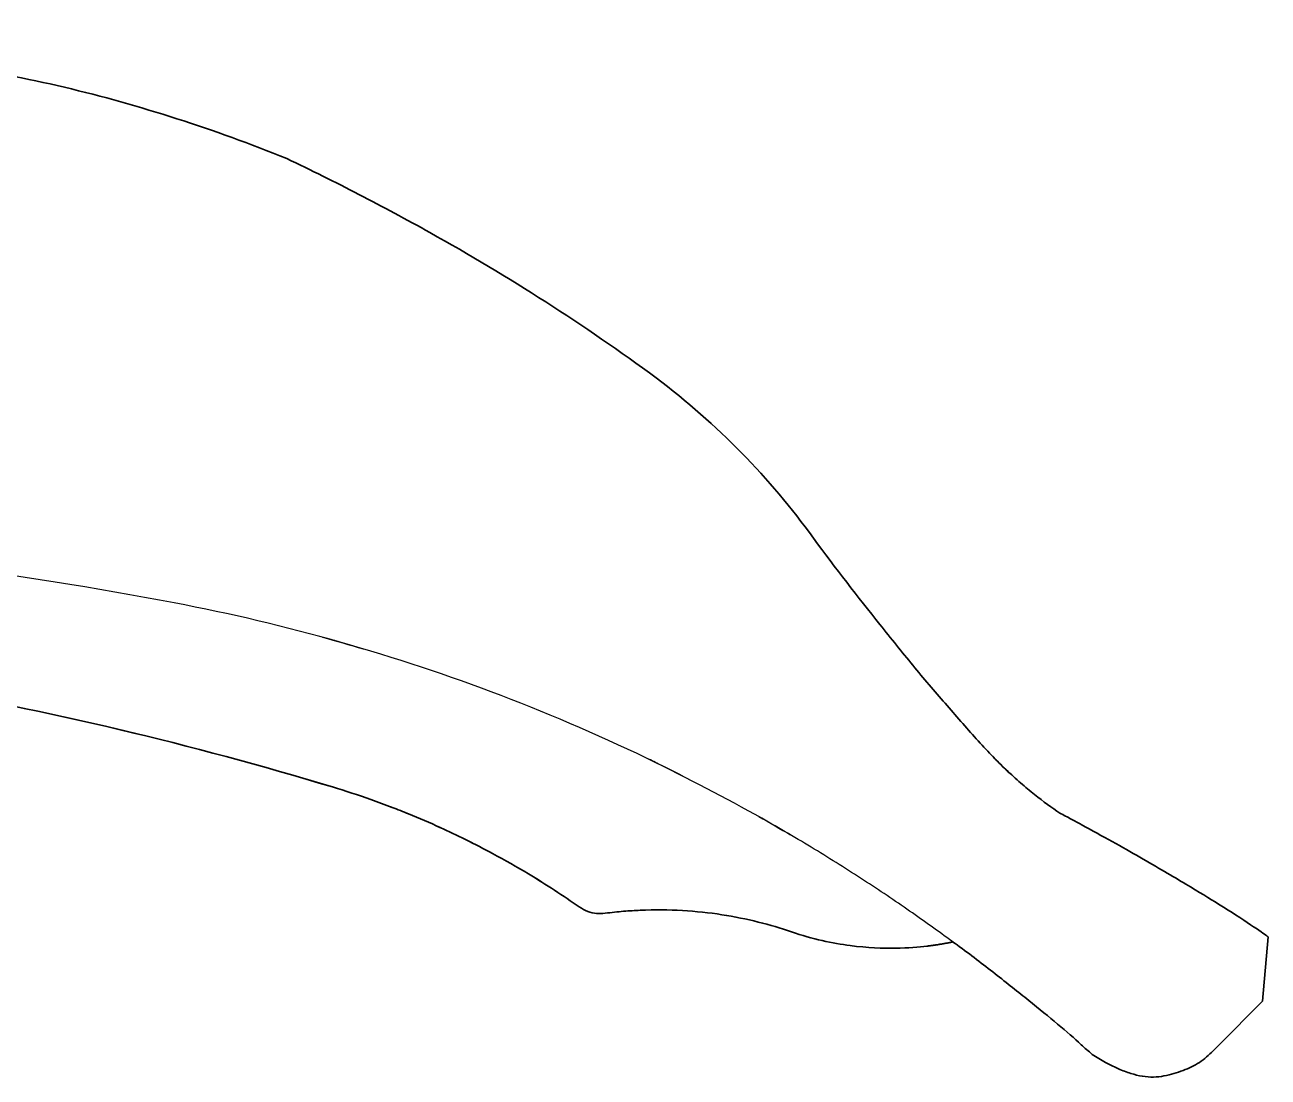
# Model space of a CAD drawing. Header units: millimetres. Extents: x 0 to 2114, y -1173 to 930.
# Drawn here: x 1806.6 to 1958.8, y 406.9 to 535.7 of the extents above; entities that cross this region are included whole.
import ezdxf

# ---------------------------------------------------------------- set-up
doc = ezdxf.new("R2010")
doc.units = ezdxf.units.MM
doc.layers.add('Blocks', color=7, linetype='Continuous')
doc.layers.add('Blocks$Inner', color=7, linetype='Continuous', lineweight=25, true_color=0x007f00)
doc.layers.add('Blocks$Outline', color=7, linetype='Continuous', lineweight=35, true_color=0xff3f3f)

# ---------------------------------------------------------------- blocks, each defined once
blk = doc.blocks.new('Aeron Size A Office Chair Side')
at = {"layer": 'Blocks$Inner'}
blk.add_lwpolyline([(787.13, 424.08), (786.45, 416.2), (781.04, 410.79), (780.73, 410.47), (780.4, 410.14)], dxfattribs=at)
at = {"layer": 'Blocks$Inner', "extrusion": (0, 0, -1)}
blk.add_arc((-740.92, 460.51), 37.82, 258.3841, 263.2764, dxfattribs=at)
at = {"layer": 'Blocks$Inner'}
for points, knots in [([(466.96, 529.5), (476.45, 531.03), (495.54, 533.51), (524.49, 535.32), (553.51, 535.91), (577.67, 535.36), (594.53, 534.32), (604.14, 533.51), (611.31, 532.72), (618.46, 531.82), (628, 530.5), (639.77, 528.29), (653.52, 524.39), (662.5, 521.16), (666.94, 519.36)], [7.7840949, 7.7840949, 7.7840949, 7.7840949, 7.9269521, 8.0698092, 8.2126664, 8.3555235, 8.4269521, 8.4626664, 8.4983807, 8.5340949, 8.5698092, 8.6412378, 8.7126664, 8.7840949, 8.7840949, 8.7840949, 8.7840949]), ([(731.45, 472.88), (734.15, 469.2), (738.26, 463.93), (742.96, 458.12), (745.6, 454.93), (747.57, 452.66), (749.51, 450.45), (751.4, 448.3), (753.26, 446.29), (755.07, 444.48), (756.83, 442.9), (759.09, 441.02), (760.65, 439.88), (761.62, 439.23)], [11.784095, 11.784095, 11.784095, 11.784095, 12.034095, 12.159095, 12.221595, 12.284095, 12.346595, 12.409095, 12.471595, 12.534095, 12.596595, 12.659095, 12.784095, 12.784095, 12.784095, 12.784095]), ([(672.55, 442.43), (644.45, 450.92), (596.35, 460.37), (547.32, 461.73), (528, 460.99)], [7, 7, 7, 7, 7.6, 7.9920587, 7.9920587, 7.9920587, 7.9920587]), ([(753.35, 446.25), (753.44, 446.16), (754.01, 445.55), (754.75, 444.8), (755.38, 444.18), (755.54, 444.03)], [-0.30912407, -0.30912407, -0.30912407, -0.30912407, -0.3, -0.25, -0.23296582, -0.23296582, -0.23296582, -0.23296582]), ([(714.03, 444.48), (713.65, 444.67), (712.75, 445.11), (711.82, 445.57), (711.28, 445.84)], [-0.65617658, -0.65617658, -0.65617658, -0.65617658, -0.625, -0.58263141, -0.58263141, -0.58263141, -0.58263141]), ([(764.24, 410.88), (762.55, 412.45), (759.29, 415.13), (754.46, 418.97), (751.45, 421.32), (749.05, 423.09), (746.54, 424.9), (743.92, 426.77), (741.18, 428.67), (737.38, 431.18), (732.38, 434.36), (723.88, 439.41), (716.95, 443.02), (712.18, 445.39)], [27.929903, 27.929903, 27.929903, 27.929903, 28.129903, 28.229903, 28.279903, 28.329903, 28.379903, 28.429903, 28.479903, 28.529903, 28.629903, 28.729903, 28.929903, 28.929903, 28.929903, 28.929903]), ([(782.61, 427.13), (784.11, 426.14), (786.37, 424.66), (787.13, 424.08), (787.13, 424.08)], [15.7840949, 15.7840949, 15.7840949, 15.7840949, 16.0340974, 16.2840949, 16.2840949, 16.2840949, 16.2840949]), ([(780.4, 410.14), (779.89, 409.6), (779.05, 408.89), (777.77, 408.15), (776.72, 407.72), (775.6, 407.34), (774.39, 407.03), (773.1, 406.88), (771.75, 406.98), (770.31, 407.34), (768.31, 408.09), (766.69, 408.98), (765.57, 409.7)], [25.929903, 25.929903, 25.929903, 25.929903, 26.09657, 26.179903, 26.263237, 26.34657, 26.429903, 26.513237, 26.59657, 26.679903, 26.763237, 26.929903, 26.929903, 26.929903, 26.929903])]:
    blk.add_open_spline(points, degree=3, knots=knots, dxfattribs=at)
for points in [[(666.94, 519.36), (669.91, 517.94), (675.81, 515), (681.6, 511.89), (684.47, 510.3)], [(684.47, 510.3), (689.31, 507.6), (698.76, 501.94), (707.78, 495.75), (712.18, 492.52)], [(712.18, 492.52), (715.94, 489.67), (722.92, 483.54), (728.78, 476.57), (731.45, 472.88)], [(653.17, 464.96), (633.77, 468.65), (594.29, 473.68), (554.2, 473.82), (534.21, 472.65)], [(712.18, 445.39), (705.98, 448.41), (693.34, 453.88), (673.58, 460.45), (660.04, 463.65), (653.17, 464.96)], [(671.33, 460.76), (672.99, 460.3), (674.65, 459.83), (676.3, 459.34)], [(673.48, 460.16), (672.89, 460.32), (672.3, 460.49), (671.7, 460.65)], [(711.52, 445.72), (713.13, 444.94), (714.68, 444.17), (716.19, 443.4)], [(681.85, 439.14), (680.33, 439.76), (677.25, 440.93), (674.13, 441.95), (672.55, 442.43)], [(685.7, 437.48), (683.88, 438.31), (681.94, 439.13), (679.84, 439.93)], [(702.77, 427.74), (700.82, 429.11), (696.67, 431.82), (689.62, 435.73), (684.51, 438.05), (681.85, 439.14)], [(724.76, 438.8), (726.11, 438.04), (727.4, 437.3), (728.64, 436.57)], [(761.62, 439.23), (762.1, 438.98), (763.03, 438.48), (763.85, 438.04), (764.24, 437.83)], [(764.24, 437.83), (766.89, 436.38), (771.68, 433.73), (777.3, 430.39), (779.98, 428.77), (781.04, 428.1)], [(688.82, 436), (690, 435.42), (691.12, 434.84), (692.16, 434.28)], [(781.04, 428.1), (781.32, 427.93), (781.86, 427.59), (782.36, 427.28), (782.61, 427.13)], [(705.92, 426.97), (705.59, 426.92), (704.88, 426.91), (703.81, 427.15), (703.1, 427.51), (702.77, 427.74)], [(710.23, 427.34), (709.58, 427.31), (708.22, 427.23), (706.71, 427.07), (705.92, 426.97)], [(728.74, 424.7), (726.17, 425.58), (720.48, 427.05), (713.78, 427.5), (710.23, 427.34)], [(745.35, 422.95), (744.35, 422.83), (741.78, 422.6), (736.23, 422.8), (731.36, 423.81), (728.74, 424.7)], [(765.57, 409.7), (765.35, 409.9), (764.91, 410.29), (764.46, 410.68), (764.24, 410.88)]]:
    blk.add_open_spline(points, degree=3, dxfattribs=at)
at = {"layer": 'Blocks$Outline'}
for points in [[(787.13, 424.08), (786.45, 416.2)], [(786.45, 416.2), (781.04, 410.79)], [(780.73, 410.47), (780.4, 410.14)], [(781.04, 410.79), (780.73, 410.47)]]:
    blk.add_lwpolyline(points, dxfattribs=at)
for points, knots in [([(582.48, 535), (587.31, 534.77), (594.53, 534.32), (604.14, 533.51), (611.31, 532.72), (618.46, 531.82), (628, 530.5), (639.77, 528.29), (653.52, 524.39), (662.5, 521.16), (666.94, 519.36)], [10.5529081, 10.5529081, 10.5529081, 10.5529081, 10.6243367, 10.660051, 10.6957653, 10.7314796, 10.7671938, 10.8386224, 10.910051, 10.9814796, 10.9814796, 10.9814796, 10.9814796]), ([(731.45, 472.88), (734.15, 469.2), (738.26, 463.93), (742.96, 458.12), (745.6, 454.93), (747.57, 452.66), (749.51, 450.45), (751.4, 448.3), (752.95, 446.62), (753.86, 445.69), (754.16, 445.4)], [13.9814796, 13.9814796, 13.9814796, 13.9814796, 14.2314796, 14.3564796, 14.4189796, 14.4814796, 14.5439796, 14.6064796, 14.6689796, 14.7002319, 14.7002319, 14.7002319, 14.7002319]), ([(754.7, 444.86), (754.83, 444.75), (755.54, 444.06), (756.83, 442.9), (759.09, 441.02), (760.65, 439.88), (761.62, 439.23)], [14.7190724, 14.7190724, 14.7190724, 14.7190724, 14.7314796, 14.7939796, 14.8564796, 14.9814796, 14.9814796, 14.9814796, 14.9814796]), ([(679.84, 439.93), (678.98, 440.26), (676.57, 441.15), (674.13, 441.95), (672.55, 442.43)], [6.2185114, 6.2185114, 6.2185114, 6.2185114, 6.5, 7, 7, 7, 7]), ([(685.7, 437.48), (684.48, 438.04), (682.57, 438.86), (680.53, 439.67), (679.84, 439.93)], [-0.1825419, -0.1825419, -0.1825419, -0.1825419, -0.0717503, -0.0180379, -0.0180379, -0.0180379, -0.0180379]), ([(702.77, 427.74), (700.82, 429.11), (697.43, 431.32), (693.67, 433.47), (692.16, 434.28)], [5, 5, 5, 5, 5.3333333, 5.5448527, 5.5448527, 5.5448527, 5.5448527]), ([(782.61, 427.13), (784.11, 426.14), (786.37, 424.66), (787.13, 424.08), (787.13, 424.08)], [17.9814796, 17.9814796, 17.9814796, 17.9814796, 18.231482, 18.4814796, 18.4814796, 18.4814796, 18.4814796]), ([(764.24, 410.88), (762.55, 412.45), (759.29, 415.13), (754.46, 418.97), (751.45, 421.32), (749.69, 422.62), (748.7, 423.34), (748.53, 423.46)], [5, 5, 5, 5, 5.2, 5.3, 5.35, 5.4, 5.4101461, 5.4101461, 5.4101461, 5.4101461]), ([(780.4, 410.14), (779.89, 409.6), (779.05, 408.89), (777.77, 408.15), (776.72, 407.72), (775.6, 407.34), (774.39, 407.03), (773.1, 406.88), (771.75, 406.98), (770.31, 407.34), (768.31, 408.09), (766.69, 408.98), (765.57, 409.7)], [3, 3, 3, 3, 3.166667, 3.25, 3.333333, 3.416667, 3.5, 3.583333, 3.666667, 3.75, 3.833333, 4, 4, 4, 4])]:
    blk.add_open_spline(points, degree=3, knots=knots, dxfattribs=at)
for points in [[(666.94, 519.36), (669.91, 517.94), (675.81, 515), (681.6, 511.89), (684.47, 510.3)], [(684.47, 510.3), (689.31, 507.6), (698.76, 501.94), (707.78, 495.75), (712.18, 492.52)], [(712.18, 492.52), (715.94, 489.67), (722.92, 483.54), (728.78, 476.57), (731.45, 472.88)], [(672.55, 442.43), (655.28, 447.65), (637.64, 451.82), (619.78, 454.9)], [(754.16, 445.4), (754.35, 445.22), (754.52, 445.03), (754.7, 444.86)], [(761.62, 439.23), (762.1, 438.98), (763.03, 438.48), (763.85, 438.04), (764.24, 437.83)], [(688.82, 436), (687.8, 436.51), (686.76, 437), (685.7, 437.48)], [(764.24, 437.83), (766.89, 436.38), (771.68, 433.73), (777.3, 430.39), (779.98, 428.77), (781.04, 428.1)], [(692.16, 434.28), (691.12, 434.84), (690, 435.42), (688.82, 436)], [(781.04, 428.1), (781.32, 427.93), (781.86, 427.59), (782.36, 427.28), (782.61, 427.13)], [(705.92, 426.97), (705.59, 426.92), (704.88, 426.91), (703.81, 427.15), (703.1, 427.51), (702.77, 427.74)], [(710.23, 427.34), (709.58, 427.31), (708.22, 427.23), (706.71, 427.07), (705.92, 426.97)], [(728.74, 424.7), (726.17, 425.58), (720.48, 427.05), (713.78, 427.5), (710.23, 427.34)], [(745.35, 422.95), (744.35, 422.83), (741.78, 422.6), (736.23, 422.8), (731.36, 423.81), (728.74, 424.7)], [(765.57, 409.7), (765.35, 409.9), (764.91, 410.29), (764.46, 410.68), (764.24, 410.88)]]:
    blk.add_open_spline(points, degree=3, dxfattribs=at)
blk.add_rational_spline([(748.53, 423.46), (746.95, 423.14), (745.35, 422.95)], [1, 0.999088763922, 1], degree=2, dxfattribs=at)

msp = doc.modelspace()

# ---------------------------------------------------------------- block references
at = {"layer": 'Blocks'}
msp.add_blockref('Aeron Size A Office Chair Side', (1171.71, 0), dxfattribs=at)

doc.saveas('drawing.dxf')
